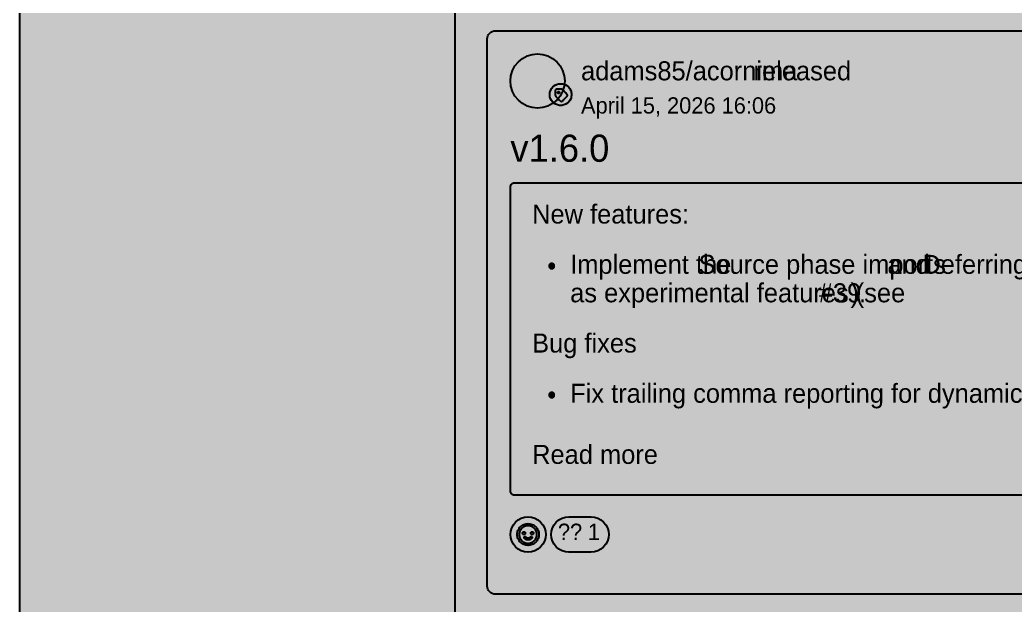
# Model space of a CAD drawing. Extents: x 0 to 2255, y 0 to 8703.
# Drawn here: x 0 to 732, y 1029 to 1460 of the extents above; entities that cross this region are included whole.
import ezdxf

# ---------------------------------------------------------------- set-up
doc = ezdxf.new("R2010")
doc.units = 0

msp = doc.modelspace()

# ---------------------------------------------------------------- hatches: boundary and pattern name
at = {"true_color": 0x0d1117}
for points in [[(0, 8703), (1280, 8703), (1280, 0.44), (0, 0.44)], [(0, 8639), (1280, 8639), (1280, 0.44), (0, 0.44)], [(0, 8639), (320, 8639), (320, 0.44), (0, 0.44)], [(350, 1451.98), (998.03, 1451.98), (998.03, 1451.98), (999.2, 1451.87), (1000.33, 1451.53), (1001.36, 1450.97), (1002.27, 1450.23), (1003.02, 1449.32), (1003.57, 1448.28), (1003.92, 1447.15), (1004.03, 1445.98), (1004.03, 1042.98), (1004.03, 1042.98), (1003.92, 1041.81), (1003.57, 1040.69), (1003.02, 1039.65), (1002.27, 1038.74), (1001.36, 1038), (1000.33, 1037.44), (999.2, 1037.1), (998.03, 1036.98), (350, 1036.98), (350, 1036.98), (348.83, 1037.1), (347.7, 1037.44), (346.67, 1038), (345.76, 1038.74), (345.01, 1039.65), (344.46, 1040.69), (344.12, 1041.81), (344, 1042.98), (344, 1445.98), (344, 1445.98), (344.12, 1447.15), (344.46, 1448.28), (345.01, 1449.32), (345.76, 1450.23), (346.67, 1450.97), (347.7, 1451.53), (348.83, 1451.87), (350, 1451.98)], [(398, 1412.98), (398, 1412.98), (398, 1412.98), (399.56, 1412.83), (401.06, 1412.38), (402.44, 1411.64), (403.66, 1410.64), (404.65, 1409.43), (405.39, 1408.05), (405.85, 1406.55), (406, 1404.98), (406, 1404.98), (406, 1404.98), (405.85, 1403.42), (405.39, 1401.92), (404.65, 1400.54), (403.66, 1399.33), (402.44, 1398.33), (401.06, 1397.59), (399.56, 1397.14), (398, 1396.98), (398, 1396.98), (398, 1396.98), (396.44, 1397.14), (394.94, 1397.59), (393.56, 1398.33), (392.34, 1399.33), (391.35, 1400.54), (390.61, 1401.92), (390.15, 1403.42), (390, 1404.98), (390, 1404.98), (390, 1404.98), (390.15, 1406.55), (390.61, 1408.05), (391.35, 1409.43), (392.34, 1410.64), (393.56, 1411.64), (394.94, 1412.38), (396.44, 1412.83), (398, 1412.98)]]:
    msp.add_hatch(color=256, dxfattribs=at).paths.add_polyline_path(points, flags=0)
at = {"true_color": 0x010409}
msp.add_hatch(color=256, dxfattribs=at).paths.add_polyline_path([(0, 8639), (1280, 8639), (1280, 0.44), (0, 0.44)], flags=0)
at = {"true_color": 0xffffff}
msp.add_hatch(color=256, dxfattribs=at).paths.add_polyline_path([(381, 1434.98), (381, 1434.98), (381, 1434.98), (384.9, 1434.6), (388.65, 1433.46), (392.11, 1431.61), (395.14, 1429.13), (397.63, 1426.1), (399.48, 1422.64), (400.62, 1418.89), (401, 1414.98), (401, 1414.98), (401, 1414.98), (400.62, 1411.08), (399.48, 1407.33), (397.63, 1403.87), (395.14, 1400.84), (392.11, 1398.35), (388.65, 1396.51), (384.9, 1395.37), (381, 1394.98), (381, 1394.98), (381, 1394.98), (377.1, 1395.37), (373.35, 1396.51), (369.89, 1398.35), (366.86, 1400.84), (364.37, 1403.87), (362.52, 1407.33), (361.38, 1411.08), (361, 1414.98), (361, 1414.98), (361, 1414.98), (361.38, 1418.89), (362.52, 1422.64), (364.37, 1426.1), (366.86, 1429.13), (369.89, 1431.61), (373.35, 1433.46), (377.1, 1434.6), (381, 1434.98)], flags=0)
at = {"true_color": 0x3fb950}
h = msp.add_hatch(color=256, dxfattribs=at)
h.paths.add_polyline_path([(398, 1396.98), (397.22, 1397.02), (396.44, 1397.14), (395.68, 1397.33), (394.94, 1397.59), (394.23, 1397.93), (393.56, 1398.33), (392.92, 1398.8), (392.34, 1399.33), (391.82, 1399.91), (391.35, 1400.54), (390.94, 1401.21), (390.61, 1401.92), (390.34, 1402.66), (390.15, 1403.42), (390.04, 1404.2), (390, 1404.98), (390.04, 1405.77), (390.15, 1406.55), (390.34, 1407.31), (390.61, 1408.05), (390.94, 1408.76), (391.35, 1409.43), (391.82, 1410.06), (392.34, 1410.64), (392.92, 1411.17), (393.56, 1411.64), (394.23, 1412.04), (394.94, 1412.38), (395.68, 1412.64), (396.44, 1412.83), (397.22, 1412.95), (398, 1412.98), (398.78, 1412.95), (399.56, 1412.83), (400.32, 1412.64), (401.06, 1412.38), (401.77, 1412.04), (402.44, 1411.64), (403.08, 1411.17), (403.66, 1410.64), (404.18, 1410.06), (404.65, 1409.43), (405.06, 1408.76), (405.39, 1408.05), (405.66, 1407.31), (405.85, 1406.55), (405.96, 1405.77), (406, 1404.98), (405.96, 1404.2), (405.85, 1403.42), (405.66, 1402.66), (405.39, 1401.92), (405.06, 1401.21), (404.65, 1400.54), (404.18, 1399.91), (403.66, 1399.33), (403.08, 1398.8), (402.44, 1398.33), (401.77, 1397.93), (401.06, 1397.59), (400.32, 1397.33), (399.56, 1397.14), (398.78, 1397.02), (398, 1396.98)], flags=0)
h.paths.add_polyline_path([(394, 1407.98), (394, 1407.54), (394, 1407.1), (394, 1406.66), (394, 1406.22), (394, 1405.78), (394, 1405.34), (394, 1404.9), (394.01, 1404.46), (394.11, 1404.03), (394.34, 1403.66), (394.65, 1403.34), (394.96, 1403.03), (395.27, 1402.72), (395.58, 1402.4), (395.89, 1402.09), (396.2, 1401.78), (396.52, 1401.47), (396.83, 1401.16), (397.14, 1400.84), (397.45, 1400.53), (397.77, 1400.23), (398.16, 1400.03), (398.6, 1399.99), (399.02, 1400.1), (399.37, 1400.36), (399.69, 1400.67), (400, 1400.98), (400.31, 1401.29), (400.62, 1401.6), (400.93, 1401.92), (401.24, 1402.23), (401.56, 1402.54), (401.87, 1402.85), (402.18, 1403.16), (402.49, 1403.47), (402.79, 1403.8), (402.97, 1404.2), (402.99, 1404.64), (402.86, 1405.05), (402.59, 1405.4), (402.28, 1405.71), (401.96, 1406.02), (401.65, 1406.33), (401.34, 1406.64), (401.03, 1406.96), (400.72, 1407.27), (400.41, 1407.58), (400.09, 1407.89), (399.78, 1408.2), (399.47, 1408.51), (399.12, 1408.79), (398.72, 1408.95), (398.28, 1408.98), (397.84, 1408.98), (397.4, 1408.98), (396.96, 1408.98), (396.51, 1408.98), (396.07, 1408.98), (395.63, 1408.98), (395.19, 1408.98), (394.75, 1408.95), (394.36, 1408.76), (394.1, 1408.41), (394, 1407.98)], flags=0)
msp.add_hatch(color=256, dxfattribs=at).paths.add_polyline_path([(397.22, 1406.48), (397.22, 1406.41), (397.21, 1406.34), (397.19, 1406.28), (397.17, 1406.21), (397.14, 1406.14), (397.1, 1406.08), (397.06, 1406.03), (397.01, 1405.98), (396.96, 1405.93), (396.9, 1405.89), (396.84, 1405.85), (396.78, 1405.82), (396.71, 1405.8), (396.64, 1405.78), (396.57, 1405.77), (396.5, 1405.76), (396.43, 1405.77), (396.36, 1405.78), (396.29, 1405.8), (396.22, 1405.82), (396.16, 1405.85), (396.1, 1405.89), (396.04, 1405.93), (395.99, 1405.98), (395.94, 1406.03), (395.9, 1406.08), (395.86, 1406.14), (395.83, 1406.21), (395.81, 1406.28), (395.79, 1406.34), (395.78, 1406.41), (395.78, 1406.48), (395.78, 1406.55), (395.79, 1406.62), (395.81, 1406.69), (395.83, 1406.76), (395.86, 1406.82), (395.9, 1406.88), (395.94, 1406.94), (395.99, 1406.99), (396.04, 1407.04), (396.1, 1407.08), (396.16, 1407.12), (396.22, 1407.15), (396.29, 1407.17), (396.36, 1407.19), (396.43, 1407.2), (396.5, 1407.2), (396.57, 1407.2), (396.64, 1407.19), (396.71, 1407.17), (396.78, 1407.15), (396.84, 1407.12), (396.9, 1407.08), (396.96, 1407.04), (397.01, 1406.99), (397.06, 1406.94), (397.1, 1406.88), (397.14, 1406.82), (397.17, 1406.76), (397.19, 1406.69), (397.21, 1406.62), (397.22, 1406.55), (397.22, 1406.48)], flags=0)
at = {"true_color": 0x151b23}
for points in [[(364, 1339.98), (984.03, 1339.98), (984.03, 1339.98), (984.62, 1339.93), (985.18, 1339.76), (985.7, 1339.48), (986.15, 1339.11), (986.53, 1338.65), (986.8, 1338.13), (986.97, 1337.57), (987.03, 1336.98), (987.03, 1112.98), (987.03, 1112.98), (986.97, 1112.4), (986.8, 1111.84), (986.53, 1111.32), (986.15, 1110.86), (985.7, 1110.49), (985.18, 1110.21), (984.62, 1110.04), (984.03, 1109.98), (364, 1109.98), (364, 1109.98), (363.41, 1110.04), (362.85, 1110.21), (362.33, 1110.49), (361.88, 1110.86), (361.51, 1111.32), (361.23, 1111.84), (361.06, 1112.4), (361, 1112.98), (361, 1336.98), (361, 1336.98), (361.06, 1337.57), (361.23, 1338.13), (361.51, 1338.65), (361.88, 1339.11), (362.33, 1339.48), (362.85, 1339.76), (363.41, 1339.93), (364, 1339.98)], [(374, 1093.98), (374, 1093.98), (374, 1093.98), (376.54, 1093.73), (378.97, 1092.99), (381.22, 1091.79), (383.19, 1090.18), (384.81, 1088.21), (386.01, 1085.96), (386.75, 1083.52), (387, 1080.98), (387, 1080.98), (387, 1080.98), (386.75, 1078.45), (386.01, 1076.01), (384.81, 1073.76), (383.19, 1071.79), (381.22, 1070.18), (378.97, 1068.97), (376.54, 1068.23), (374, 1067.98), (374, 1067.98), (374, 1067.98), (371.46, 1068.23), (369.03, 1068.97), (366.78, 1070.18), (364.81, 1071.79), (363.19, 1073.76), (361.99, 1076.01), (361.25, 1078.45), (361, 1080.98), (361, 1080.98), (361, 1080.98), (361.25, 1083.52), (361.99, 1085.96), (363.19, 1088.21), (364.81, 1090.18), (366.78, 1091.79), (369.03, 1092.99), (371.46, 1093.73), (374, 1093.98)]]:
    msp.add_hatch(color=256, dxfattribs=at).paths.add_polyline_path(points, flags=0)
at = {"true_color": 0x9198a1}
h = msp.add_hatch(color=256, dxfattribs=at)
h.paths.add_polyline_path([(374, 1088.98), (374.78, 1088.95), (375.56, 1088.83), (376.32, 1088.64), (377.06, 1088.38), (377.77, 1088.04), (378.44, 1087.64), (379.08, 1087.17), (379.66, 1086.64), (380.18, 1086.06), (380.65, 1085.43), (381.06, 1084.76), (381.39, 1084.05), (381.66, 1083.31), (381.85, 1082.55), (381.96, 1081.77), (382, 1080.98), (381.96, 1080.2), (381.85, 1079.42), (381.66, 1078.66), (381.39, 1077.92), (381.06, 1077.21), (380.65, 1076.54), (380.18, 1075.91), (379.66, 1075.33), (379.08, 1074.8), (378.44, 1074.33), (377.77, 1073.93), (377.06, 1073.59), (376.32, 1073.33), (375.56, 1073.14), (374.78, 1073.02), (374, 1072.98), (373.22, 1073.02), (372.44, 1073.14), (371.68, 1073.33), (370.94, 1073.59), (370.23, 1073.93), (369.56, 1074.33), (368.92, 1074.8), (368.34, 1075.33), (367.82, 1075.91), (367.35, 1076.54), (366.94, 1077.21), (366.61, 1077.92), (366.34, 1078.66), (366.15, 1079.42), (366.04, 1080.2), (366, 1080.98), (366.04, 1081.77), (366.15, 1082.55), (366.34, 1083.31), (366.61, 1084.05), (366.94, 1084.76), (367.35, 1085.43), (367.82, 1086.06), (368.34, 1086.64), (368.92, 1087.17), (369.56, 1087.64), (370.23, 1088.04), (370.94, 1088.38), (371.68, 1088.64), (372.44, 1088.83), (373.22, 1088.95), (374, 1088.98)], flags=0)
h.paths.add_polyline_path([(367.5, 1080.98), (367.53, 1080.35), (367.62, 1079.72), (367.78, 1079.1), (367.99, 1078.5), (368.27, 1077.92), (368.59, 1077.37), (368.98, 1076.86), (369.4, 1076.39), (369.88, 1075.96), (370.39, 1075.58), (370.94, 1075.25), (371.51, 1074.98), (372.11, 1074.76), (372.73, 1074.61), (373.36, 1074.52), (374, 1074.48), (374.64, 1074.52), (375.27, 1074.61), (375.89, 1074.76), (376.49, 1074.98), (377.06, 1075.25), (377.61, 1075.58), (378.12, 1075.96), (378.6, 1076.39), (379.02, 1076.86), (379.41, 1077.37), (379.73, 1077.92), (380.01, 1078.5), (380.22, 1079.1), (380.38, 1079.72), (380.47, 1080.35), (380.5, 1080.98), (380.47, 1081.62), (380.38, 1082.25), (380.22, 1082.87), (380.01, 1083.47), (379.73, 1084.05), (379.41, 1084.6), (379.02, 1085.11), (378.6, 1085.58), (378.12, 1086.01), (377.61, 1086.39), (377.06, 1086.72), (376.49, 1086.99), (375.89, 1087.21), (375.27, 1087.36), (374.64, 1087.45), (374, 1087.48), (373.36, 1087.45), (372.73, 1087.36), (372.11, 1087.21), (371.51, 1086.99), (370.94, 1086.72), (370.39, 1086.39), (369.88, 1086.01), (369.4, 1085.58), (368.98, 1085.11), (368.59, 1084.6), (368.27, 1084.05), (367.99, 1083.47), (367.78, 1082.87), (367.62, 1082.25), (367.53, 1081.62), (367.5, 1080.98)], flags=0)
h.paths.add_polyline_path([(371.32, 1079.35), (371.55, 1079.46), (371.81, 1079.48), (372.05, 1079.42), (372.27, 1079.28), (372.44, 1079.09), (372.63, 1078.92), (372.84, 1078.77), (373.08, 1078.66), (373.32, 1078.58), (373.57, 1078.52), (373.82, 1078.49), (374.08, 1078.49), (374.34, 1078.51), (374.59, 1078.55), (374.84, 1078.63), (375.07, 1078.73), (375.29, 1078.86), (375.49, 1079.02), (375.67, 1079.21), (375.86, 1079.38), (376.1, 1079.47), (376.35, 1079.48), (376.6, 1079.4), (376.8, 1079.25), (376.94, 1079.04), (377, 1078.79), (376.97, 1078.53), (376.86, 1078.3), (376.73, 1078.14), (376.56, 1077.96), (376.36, 1077.79), (376.16, 1077.63), (375.94, 1077.5), (375.71, 1077.37), (375.48, 1077.27), (375.24, 1077.18), (374.99, 1077.11), (374.74, 1077.05), (374.49, 1077.01), (374.23, 1076.99), (373.97, 1076.98), (373.72, 1076.99), (373.46, 1077.02), (373.21, 1077.06), (372.96, 1077.12), (372.71, 1077.2), (372.47, 1077.29), (372.24, 1077.4), (372.01, 1077.52), (371.8, 1077.67), (371.6, 1077.82), (371.41, 1078), (371.23, 1078.19), (371.22, 1078.36), (371.43, 1078.51), (371.64, 1078.66), (371.65, 1078.66), (371.43, 1078.51), (371.22, 1078.37), (371.06, 1078.43), (371, 1078.68), (371.03, 1078.94), (371.14, 1079.17), (371.32, 1079.35)], flags=0)
h.paths.add_polyline_path([(378, 1081.98), (378, 1081.89), (377.98, 1081.79), (377.96, 1081.69), (377.92, 1081.6), (377.88, 1081.51), (377.83, 1081.43), (377.77, 1081.35), (377.71, 1081.28), (377.63, 1081.21), (377.56, 1081.15), (377.47, 1081.1), (377.38, 1081.06), (377.29, 1081.03), (377.2, 1081), (377.1, 1080.99), (377, 1080.98), (376.9, 1080.99), (376.8, 1081), (376.71, 1081.03), (376.62, 1081.06), (376.53, 1081.1), (376.44, 1081.15), (376.37, 1081.21), (376.29, 1081.28), (376.23, 1081.35), (376.17, 1081.43), (376.12, 1081.51), (376.08, 1081.6), (376.04, 1081.69), (376.02, 1081.79), (376, 1081.89), (376, 1081.98), (376, 1082.08), (376.02, 1082.18), (376.04, 1082.27), (376.08, 1082.37), (376.12, 1082.46), (376.17, 1082.54), (376.23, 1082.62), (376.29, 1082.69), (376.37, 1082.76), (376.44, 1082.82), (376.53, 1082.87), (376.62, 1082.91), (376.71, 1082.94), (376.8, 1082.97), (376.9, 1082.98), (377, 1082.98), (377.1, 1082.98), (377.2, 1082.97), (377.29, 1082.94), (377.38, 1082.91), (377.47, 1082.87), (377.56, 1082.82), (377.63, 1082.76), (377.71, 1082.69), (377.77, 1082.62), (377.83, 1082.54), (377.88, 1082.46), (377.92, 1082.37), (377.96, 1082.27), (377.98, 1082.18), (378, 1082.08), (378, 1081.98)], flags=0)
h.paths.add_polyline_path([(371, 1080.98), (370.9, 1080.99), (370.8, 1081), (370.71, 1081.03), (370.62, 1081.06), (370.53, 1081.1), (370.44, 1081.15), (370.37, 1081.21), (370.29, 1081.28), (370.23, 1081.35), (370.17, 1081.43), (370.12, 1081.51), (370.08, 1081.6), (370.04, 1081.69), (370.02, 1081.79), (370, 1081.89), (370, 1081.98), (370, 1082.08), (370.02, 1082.18), (370.04, 1082.27), (370.08, 1082.37), (370.12, 1082.46), (370.17, 1082.54), (370.23, 1082.62), (370.29, 1082.69), (370.37, 1082.76), (370.44, 1082.82), (370.53, 1082.87), (370.62, 1082.91), (370.71, 1082.94), (370.8, 1082.97), (370.9, 1082.98), (371, 1082.98), (371.1, 1082.98), (371.2, 1082.97), (371.29, 1082.94), (371.38, 1082.91), (371.47, 1082.87), (371.56, 1082.82), (371.63, 1082.76), (371.71, 1082.69), (371.77, 1082.62), (371.83, 1082.54), (371.88, 1082.46), (371.92, 1082.37), (371.96, 1082.27), (371.98, 1082.18), (372, 1082.08), (372, 1081.98), (372, 1081.89), (371.98, 1081.79), (371.96, 1081.69), (371.92, 1081.6), (371.88, 1081.51), (371.83, 1081.43), (371.77, 1081.35), (371.71, 1081.28), (371.63, 1081.21), (371.56, 1081.15), (371.47, 1081.1), (371.38, 1081.06), (371.29, 1081.03), (371.2, 1081), (371.1, 1080.99), (371, 1080.98)], flags=0)
h.paths.add_polyline_path([(376.25, 1078.73), (376.27, 1078.72), (376.29, 1078.71), (376.31, 1078.7), (376.32, 1078.68), (376.34, 1078.67), (376.36, 1078.66), (376.38, 1078.64), (376.4, 1078.63), (376.42, 1078.62), (376.44, 1078.6), (376.45, 1078.59), (376.47, 1078.58), (376.49, 1078.57), (376.51, 1078.55), (376.53, 1078.54), (376.55, 1078.53), (376.56, 1078.51), (376.58, 1078.5), (376.6, 1078.49), (376.62, 1078.47), (376.64, 1078.46), (376.66, 1078.45), (376.68, 1078.44), (376.69, 1078.42), (376.71, 1078.41), (376.73, 1078.4), (376.75, 1078.38), (376.77, 1078.37), (376.79, 1078.36), (376.81, 1078.34), (376.82, 1078.33), (376.84, 1078.32), (376.82, 1078.33), (376.81, 1078.34), (376.79, 1078.36), (376.77, 1078.37), (376.75, 1078.38), (376.73, 1078.4), (376.71, 1078.41), (376.69, 1078.42), (376.68, 1078.44), (376.66, 1078.45), (376.64, 1078.46), (376.62, 1078.47), (376.6, 1078.49), (376.58, 1078.5), (376.56, 1078.51), (376.55, 1078.53), (376.53, 1078.54), (376.51, 1078.55), (376.49, 1078.57), (376.47, 1078.58), (376.45, 1078.59), (376.44, 1078.6), (376.42, 1078.62), (376.4, 1078.63), (376.38, 1078.64), (376.36, 1078.66), (376.34, 1078.67), (376.32, 1078.68), (376.31, 1078.7), (376.29, 1078.71), (376.27, 1078.72), (376.25, 1078.73)], flags=0)

# ---------------------------------------------------------------- linework, layer by layer
at = {"true_color": 0x0d1117}
for points in [[(0, 8703), (1280, 8703), (1280, 0.44), (0, 0.44)], [(0, 8639), (1280, 8639), (1280, 0.44), (0, 0.44)], [(0, 8639), (320, 8639), (320, 0.44), (0, 0.44)], [(398, 1412.98), (398, 1412.98), (398, 1412.98), (399.56, 1412.83), (401.06, 1412.38), (402.44, 1411.64), (403.66, 1410.64), (404.65, 1409.43), (405.39, 1408.05), (405.85, 1406.55), (406, 1404.98), (406, 1404.98), (406, 1404.98), (405.85, 1403.42), (405.39, 1401.92), (404.65, 1400.54), (403.66, 1399.33), (402.44, 1398.33), (401.06, 1397.59), (399.56, 1397.14), (398, 1396.98), (398, 1396.98), (398, 1396.98), (396.44, 1397.14), (394.94, 1397.59), (393.56, 1398.33), (392.34, 1399.33), (391.35, 1400.54), (390.61, 1401.92), (390.15, 1403.42), (390, 1404.98), (390, 1404.98), (390, 1404.98), (390.15, 1406.55), (390.61, 1408.05), (391.35, 1409.43), (392.34, 1410.64), (393.56, 1411.64), (394.94, 1412.38), (396.44, 1412.83), (398, 1412.98)]]:
    msp.add_lwpolyline(points, close=True, dxfattribs=at)
at = {"true_color": 0x010409}
for points in [[(0, 8639), (1280, 8639), (1280, 0.44), (0, 0.44)], [(381, 1434.98), (381, 1434.98), (381, 1434.98), (384.9, 1434.6), (388.65, 1433.46), (392.11, 1431.61), (395.14, 1429.13), (397.63, 1426.1), (399.48, 1422.64), (400.62, 1418.89), (401, 1414.98), (401, 1414.98), (401, 1414.98), (400.62, 1411.08), (399.48, 1407.33), (397.63, 1403.87), (395.14, 1400.84), (392.11, 1398.35), (388.65, 1396.51), (384.9, 1395.37), (381, 1394.98), (381, 1394.98), (381, 1394.98), (377.1, 1395.37), (373.35, 1396.51), (369.89, 1398.35), (366.86, 1400.84), (364.37, 1403.87), (362.52, 1407.33), (361.38, 1411.08), (361, 1414.98), (361, 1414.98), (361, 1414.98), (361.38, 1418.89), (362.52, 1422.64), (364.37, 1426.1), (366.86, 1429.13), (369.89, 1431.61), (373.35, 1433.46), (377.1, 1434.6), (381, 1434.98)]]:
    msp.add_lwpolyline(points, close=True, dxfattribs=at)
at = {"true_color": 0x3d444d}
msp.add_lwpolyline([(998.03, 1036.98), (350, 1036.98), (350, 1036.98), (348.83, 1037.1), (347.7, 1037.44), (346.67, 1038), (345.76, 1038.74), (345.01, 1039.65), (344.46, 1040.69), (344.12, 1041.81), (344, 1042.98), (344, 1445.98), (344, 1445.98), (344.12, 1447.15), (344.46, 1448.28), (345.01, 1449.32), (345.76, 1450.23), (346.67, 1450.97), (347.7, 1451.53), (348.83, 1451.87), (350, 1451.98), (350, 1451.98), (998.03, 1451.98)], dxfattribs=at)
at = {"true_color": 0x3fb950}
for points in [[(398, 1396.98), (397.22, 1397.02), (396.44, 1397.14), (395.68, 1397.33), (394.94, 1397.59), (394.23, 1397.93), (393.56, 1398.33), (392.92, 1398.8), (392.34, 1399.33), (391.82, 1399.91), (391.35, 1400.54), (390.94, 1401.21), (390.61, 1401.92), (390.34, 1402.66), (390.15, 1403.42), (390.04, 1404.2), (390, 1404.98), (390.04, 1405.77), (390.15, 1406.55), (390.34, 1407.31), (390.61, 1408.05), (390.94, 1408.76), (391.35, 1409.43), (391.82, 1410.06), (392.34, 1410.64), (392.92, 1411.17), (393.56, 1411.64), (394.23, 1412.04), (394.94, 1412.38), (395.68, 1412.64), (396.44, 1412.83), (397.22, 1412.95), (398, 1412.98), (398.78, 1412.95), (399.56, 1412.83), (400.32, 1412.64), (401.06, 1412.38), (401.77, 1412.04), (402.44, 1411.64), (403.08, 1411.17), (403.66, 1410.64), (404.18, 1410.06), (404.65, 1409.43), (405.06, 1408.76), (405.39, 1408.05), (405.66, 1407.31), (405.85, 1406.55), (405.96, 1405.77), (406, 1404.98), (405.96, 1404.2), (405.85, 1403.42), (405.66, 1402.66), (405.39, 1401.92), (405.06, 1401.21), (404.65, 1400.54), (404.18, 1399.91), (403.66, 1399.33), (403.08, 1398.8), (402.44, 1398.33), (401.77, 1397.93), (401.06, 1397.59), (400.32, 1397.33), (399.56, 1397.14), (398.78, 1397.02), (398, 1396.98)], [(394, 1407.98), (394, 1407.54), (394, 1407.1), (394, 1406.66), (394, 1406.22), (394, 1405.78), (394, 1405.34), (394, 1404.9), (394.01, 1404.46), (394.11, 1404.03), (394.34, 1403.66), (394.65, 1403.34), (394.96, 1403.03), (395.27, 1402.72), (395.58, 1402.4), (395.89, 1402.09), (396.2, 1401.78), (396.52, 1401.47), (396.83, 1401.16), (397.14, 1400.84), (397.45, 1400.53), (397.77, 1400.23), (398.16, 1400.03), (398.6, 1399.99), (399.02, 1400.1), (399.37, 1400.36), (399.69, 1400.67), (400, 1400.98), (400.31, 1401.29), (400.62, 1401.6), (400.93, 1401.92), (401.24, 1402.23), (401.56, 1402.54), (401.87, 1402.85), (402.18, 1403.16), (402.49, 1403.47), (402.79, 1403.8), (402.97, 1404.2), (402.99, 1404.64), (402.86, 1405.05), (402.59, 1405.4), (402.28, 1405.71), (401.96, 1406.02), (401.65, 1406.33), (401.34, 1406.64), (401.03, 1406.96), (400.72, 1407.27), (400.41, 1407.58), (400.09, 1407.89), (399.78, 1408.2), (399.47, 1408.51), (399.12, 1408.79), (398.72, 1408.95), (398.28, 1408.98), (397.84, 1408.98), (397.4, 1408.98), (396.96, 1408.98), (396.51, 1408.98), (396.07, 1408.98), (395.63, 1408.98), (395.19, 1408.98), (394.75, 1408.95), (394.36, 1408.76), (394.1, 1408.41), (394, 1407.98)], [(397.22, 1406.48), (397.22, 1406.41), (397.21, 1406.34), (397.19, 1406.28), (397.17, 1406.21), (397.14, 1406.14), (397.1, 1406.08), (397.06, 1406.03), (397.01, 1405.98), (396.96, 1405.93), (396.9, 1405.89), (396.84, 1405.85), (396.78, 1405.82), (396.71, 1405.8), (396.64, 1405.78), (396.57, 1405.77), (396.5, 1405.76), (396.43, 1405.77), (396.36, 1405.78), (396.29, 1405.8), (396.22, 1405.82), (396.16, 1405.85), (396.1, 1405.89), (396.04, 1405.93), (395.99, 1405.98), (395.94, 1406.03), (395.9, 1406.08), (395.86, 1406.14), (395.83, 1406.21), (395.81, 1406.28), (395.79, 1406.34), (395.78, 1406.41), (395.78, 1406.48), (395.78, 1406.55), (395.79, 1406.62), (395.81, 1406.69), (395.83, 1406.76), (395.86, 1406.82), (395.9, 1406.88), (395.94, 1406.94), (395.99, 1406.99), (396.04, 1407.04), (396.1, 1407.08), (396.16, 1407.12), (396.22, 1407.15), (396.29, 1407.17), (396.36, 1407.19), (396.43, 1407.2), (396.5, 1407.2), (396.57, 1407.2), (396.64, 1407.19), (396.71, 1407.17), (396.78, 1407.15), (396.84, 1407.12), (396.9, 1407.08), (396.96, 1407.04), (397.01, 1406.99), (397.06, 1406.94), (397.1, 1406.88), (397.14, 1406.82), (397.17, 1406.76), (397.19, 1406.69), (397.21, 1406.62), (397.22, 1406.55), (397.22, 1406.48)]]:
    msp.add_lwpolyline(points, close=True, dxfattribs=at)
at = {"true_color": 0x151b23}
msp.add_lwpolyline([(984.03, 1109.98), (364, 1109.98), (364, 1109.98), (363.41, 1110.04), (362.85, 1110.21), (362.33, 1110.49), (361.88, 1110.86), (361.51, 1111.32), (361.23, 1111.84), (361.06, 1112.4), (361, 1112.98), (361, 1336.98), (361, 1336.98), (361.06, 1337.57), (361.23, 1338.13), (361.51, 1338.65), (361.88, 1339.11), (362.33, 1339.48), (362.85, 1339.76), (363.41, 1339.93), (364, 1339.98), (364, 1339.98), (984.03, 1339.98)], dxfattribs=at)
at = {"true_color": 0x3d444d}
for points in [[(374, 1093.98), (374, 1093.98), (374, 1093.98), (376.54, 1093.73), (378.97, 1092.99), (381.22, 1091.79), (383.19, 1090.18), (384.81, 1088.21), (386.01, 1085.96), (386.75, 1083.52), (387, 1080.98), (387, 1080.98), (387, 1080.98), (386.75, 1078.45), (386.01, 1076.01), (384.81, 1073.76), (383.19, 1071.79), (381.22, 1070.18), (378.97, 1068.97), (376.54, 1068.23), (374, 1067.98), (374, 1067.98), (374, 1067.98), (371.46, 1068.23), (369.03, 1068.97), (366.78, 1070.18), (364.81, 1071.79), (363.19, 1073.76), (361.99, 1076.01), (361.25, 1078.45), (361, 1080.98), (361, 1080.98), (361, 1080.98), (361.25, 1083.52), (361.99, 1085.96), (363.19, 1088.21), (364.81, 1090.18), (366.78, 1091.79), (369.03, 1092.99), (371.46, 1093.73), (374, 1093.98)], [(404, 1093.98), (420.47, 1093.98), (420.47, 1093.98), (423, 1093.73), (425.44, 1092.99), (427.69, 1091.79), (429.66, 1090.18), (431.28, 1088.21), (432.48, 1085.96), (433.22, 1083.52), (433.47, 1080.98), (433.47, 1080.98), (433.47, 1080.98), (433.22, 1078.45), (432.48, 1076.01), (431.28, 1073.76), (429.66, 1071.79), (427.69, 1070.18), (425.44, 1068.97), (423, 1068.23), (420.47, 1067.98), (404, 1067.98), (404, 1067.98), (401.46, 1068.23), (399.03, 1068.97), (396.78, 1070.18), (394.81, 1071.79), (393.19, 1073.76), (391.99, 1076.01), (391.25, 1078.45), (391, 1080.98), (391, 1080.98), (391, 1080.98), (391.25, 1083.52), (391.99, 1085.96), (393.19, 1088.21), (394.81, 1090.18), (396.78, 1091.79), (399.03, 1092.99), (401.46, 1093.73), (404, 1093.98)]]:
    msp.add_lwpolyline(points, close=True, dxfattribs=at)
at = {"true_color": 0x9198a1}
for points in [[(374, 1088.98), (374.78, 1088.95), (375.56, 1088.83), (376.32, 1088.64), (377.06, 1088.38), (377.77, 1088.04), (378.44, 1087.64), (379.08, 1087.17), (379.66, 1086.64), (380.18, 1086.06), (380.65, 1085.43), (381.06, 1084.76), (381.39, 1084.05), (381.66, 1083.31), (381.85, 1082.55), (381.96, 1081.77), (382, 1080.98), (381.96, 1080.2), (381.85, 1079.42), (381.66, 1078.66), (381.39, 1077.92), (381.06, 1077.21), (380.65, 1076.54), (380.18, 1075.91), (379.66, 1075.33), (379.08, 1074.8), (378.44, 1074.33), (377.77, 1073.93), (377.06, 1073.59), (376.32, 1073.33), (375.56, 1073.14), (374.78, 1073.02), (374, 1072.98), (373.22, 1073.02), (372.44, 1073.14), (371.68, 1073.33), (370.94, 1073.59), (370.23, 1073.93), (369.56, 1074.33), (368.92, 1074.8), (368.34, 1075.33), (367.82, 1075.91), (367.35, 1076.54), (366.94, 1077.21), (366.61, 1077.92), (366.34, 1078.66), (366.15, 1079.42), (366.04, 1080.2), (366, 1080.98), (366.04, 1081.77), (366.15, 1082.55), (366.34, 1083.31), (366.61, 1084.05), (366.94, 1084.76), (367.35, 1085.43), (367.82, 1086.06), (368.34, 1086.64), (368.92, 1087.17), (369.56, 1087.64), (370.23, 1088.04), (370.94, 1088.38), (371.68, 1088.64), (372.44, 1088.83), (373.22, 1088.95), (374, 1088.98)], [(367.5, 1080.98), (367.53, 1080.35), (367.62, 1079.72), (367.78, 1079.1), (367.99, 1078.5), (368.27, 1077.92), (368.59, 1077.37), (368.98, 1076.86), (369.4, 1076.39), (369.88, 1075.96), (370.39, 1075.58), (370.94, 1075.25), (371.51, 1074.98), (372.11, 1074.76), (372.73, 1074.61), (373.36, 1074.52), (374, 1074.48), (374.64, 1074.52), (375.27, 1074.61), (375.89, 1074.76), (376.49, 1074.98), (377.06, 1075.25), (377.61, 1075.58), (378.12, 1075.96), (378.6, 1076.39), (379.02, 1076.86), (379.41, 1077.37), (379.73, 1077.92), (380.01, 1078.5), (380.22, 1079.1), (380.38, 1079.72), (380.47, 1080.35), (380.5, 1080.98), (380.47, 1081.62), (380.38, 1082.25), (380.22, 1082.87), (380.01, 1083.47), (379.73, 1084.05), (379.41, 1084.6), (379.02, 1085.11), (378.6, 1085.58), (378.12, 1086.01), (377.61, 1086.39), (377.06, 1086.72), (376.49, 1086.99), (375.89, 1087.21), (375.27, 1087.36), (374.64, 1087.45), (374, 1087.48), (373.36, 1087.45), (372.73, 1087.36), (372.11, 1087.21), (371.51, 1086.99), (370.94, 1086.72), (370.39, 1086.39), (369.88, 1086.01), (369.4, 1085.58), (368.98, 1085.11), (368.59, 1084.6), (368.27, 1084.05), (367.99, 1083.47), (367.78, 1082.87), (367.62, 1082.25), (367.53, 1081.62), (367.5, 1080.98)], [(371, 1080.98), (370.9, 1080.99), (370.8, 1081), (370.71, 1081.03), (370.62, 1081.06), (370.53, 1081.1), (370.44, 1081.15), (370.37, 1081.21), (370.29, 1081.28), (370.23, 1081.35), (370.17, 1081.43), (370.12, 1081.51), (370.08, 1081.6), (370.04, 1081.69), (370.02, 1081.79), (370, 1081.89), (370, 1081.98), (370, 1082.08), (370.02, 1082.18), (370.04, 1082.27), (370.08, 1082.37), (370.12, 1082.46), (370.17, 1082.54), (370.23, 1082.62), (370.29, 1082.69), (370.37, 1082.76), (370.44, 1082.82), (370.53, 1082.87), (370.62, 1082.91), (370.71, 1082.94), (370.8, 1082.97), (370.9, 1082.98), (371, 1082.98), (371.1, 1082.98), (371.2, 1082.97), (371.29, 1082.94), (371.38, 1082.91), (371.47, 1082.87), (371.56, 1082.82), (371.63, 1082.76), (371.71, 1082.69), (371.77, 1082.62), (371.83, 1082.54), (371.88, 1082.46), (371.92, 1082.37), (371.96, 1082.27), (371.98, 1082.18), (372, 1082.08), (372, 1081.98), (372, 1081.89), (371.98, 1081.79), (371.96, 1081.69), (371.92, 1081.6), (371.88, 1081.51), (371.83, 1081.43), (371.77, 1081.35), (371.71, 1081.28), (371.63, 1081.21), (371.56, 1081.15), (371.47, 1081.1), (371.38, 1081.06), (371.29, 1081.03), (371.2, 1081), (371.1, 1080.99), (371, 1080.98)], [(371.32, 1079.35), (371.55, 1079.46), (371.81, 1079.48), (372.05, 1079.42), (372.27, 1079.28), (372.44, 1079.09), (372.63, 1078.92), (372.84, 1078.77), (373.08, 1078.66), (373.32, 1078.58), (373.57, 1078.52), (373.82, 1078.49), (374.08, 1078.49), (374.34, 1078.51), (374.59, 1078.55), (374.84, 1078.63), (375.07, 1078.73), (375.29, 1078.86), (375.49, 1079.02), (375.67, 1079.21), (375.86, 1079.38), (376.1, 1079.47), (376.35, 1079.48), (376.6, 1079.4), (376.8, 1079.25), (376.94, 1079.04), (377, 1078.79), (376.97, 1078.53), (376.86, 1078.3), (376.73, 1078.14), (376.56, 1077.96), (376.36, 1077.79), (376.16, 1077.63), (375.94, 1077.5), (375.71, 1077.37), (375.48, 1077.27), (375.24, 1077.18), (374.99, 1077.11), (374.74, 1077.05), (374.49, 1077.01), (374.23, 1076.99), (373.97, 1076.98), (373.72, 1076.99), (373.46, 1077.02), (373.21, 1077.06), (372.96, 1077.12), (372.71, 1077.2), (372.47, 1077.29), (372.24, 1077.4), (372.01, 1077.52), (371.8, 1077.67), (371.6, 1077.82), (371.41, 1078), (371.23, 1078.19), (371.22, 1078.36), (371.43, 1078.51), (371.64, 1078.66), (371.65, 1078.66), (371.43, 1078.51), (371.22, 1078.37), (371.06, 1078.43), (371, 1078.68), (371.03, 1078.94), (371.14, 1079.17), (371.32, 1079.35)], [(378, 1081.98), (378, 1081.89), (377.98, 1081.79), (377.96, 1081.69), (377.92, 1081.6), (377.88, 1081.51), (377.83, 1081.43), (377.77, 1081.35), (377.71, 1081.28), (377.63, 1081.21), (377.56, 1081.15), (377.47, 1081.1), (377.38, 1081.06), (377.29, 1081.03), (377.2, 1081), (377.1, 1080.99), (377, 1080.98), (376.9, 1080.99), (376.8, 1081), (376.71, 1081.03), (376.62, 1081.06), (376.53, 1081.1), (376.44, 1081.15), (376.37, 1081.21), (376.29, 1081.28), (376.23, 1081.35), (376.17, 1081.43), (376.12, 1081.51), (376.08, 1081.6), (376.04, 1081.69), (376.02, 1081.79), (376, 1081.89), (376, 1081.98), (376, 1082.08), (376.02, 1082.18), (376.04, 1082.27), (376.08, 1082.37), (376.12, 1082.46), (376.17, 1082.54), (376.23, 1082.62), (376.29, 1082.69), (376.37, 1082.76), (376.44, 1082.82), (376.53, 1082.87), (376.62, 1082.91), (376.71, 1082.94), (376.8, 1082.97), (376.9, 1082.98), (377, 1082.98), (377.1, 1082.98), (377.2, 1082.97), (377.29, 1082.94), (377.38, 1082.91), (377.47, 1082.87), (377.56, 1082.82), (377.63, 1082.76), (377.71, 1082.69), (377.77, 1082.62), (377.83, 1082.54), (377.88, 1082.46), (377.92, 1082.37), (377.96, 1082.27), (377.98, 1082.18), (378, 1082.08), (378, 1081.98)], [(376.25, 1078.73), (376.27, 1078.72), (376.29, 1078.71), (376.31, 1078.7), (376.32, 1078.68), (376.34, 1078.67), (376.36, 1078.66), (376.38, 1078.64), (376.4, 1078.63), (376.42, 1078.62), (376.44, 1078.6), (376.45, 1078.59), (376.47, 1078.58), (376.49, 1078.57), (376.51, 1078.55), (376.53, 1078.54), (376.55, 1078.53), (376.56, 1078.51), (376.58, 1078.5), (376.6, 1078.49), (376.62, 1078.47), (376.64, 1078.46), (376.66, 1078.45), (376.68, 1078.44), (376.69, 1078.42), (376.71, 1078.41), (376.73, 1078.4), (376.75, 1078.38), (376.77, 1078.37), (376.79, 1078.36), (376.81, 1078.34), (376.82, 1078.33), (376.84, 1078.32), (376.82, 1078.33), (376.81, 1078.34), (376.79, 1078.36), (376.77, 1078.37), (376.75, 1078.38), (376.73, 1078.4), (376.71, 1078.41), (376.69, 1078.42), (376.68, 1078.44), (376.66, 1078.45), (376.64, 1078.46), (376.62, 1078.47), (376.6, 1078.49), (376.58, 1078.5), (376.56, 1078.51), (376.55, 1078.53), (376.53, 1078.54), (376.51, 1078.55), (376.49, 1078.57), (376.47, 1078.58), (376.45, 1078.59), (376.44, 1078.6), (376.42, 1078.62), (376.4, 1078.63), (376.38, 1078.64), (376.36, 1078.66), (376.34, 1078.67), (376.32, 1078.68), (376.31, 1078.7), (376.29, 1078.71), (376.27, 1078.72), (376.25, 1078.73)]]:
    msp.add_lwpolyline(points, close=True, dxfattribs=at)

# ---------------------------------------------------------------- texts
at = {"true_color": 0xf0f6fc}
for s, height, p in [('adams85/acornima', 14, (413, 1415.48)), ('v1.6.0', 20, (361, 1355.48)), ('New features:', 14, (377, 1309.98)), ('Implement the ', 14, (405, 1272.98)), (' and ', 14, (633.31, 1272.98)), ('•', 14, (388.16, 1271.98)), ('as experimental features (see ', 14, (405, 1251.98)), (').', 14, (611.33, 1251.98)), ('Bug fixes', 14, (377, 1214.98)), ('Fix trailing comma reporting for dynamic import e…', 14, (405, 1177.98)), ('•', 14, (388.16, 1176.98)), ('Read more', 14, (377, 1132.98))]:
    msp.add_text(s, height=height, dxfattribs=at).set_placement(p)
at = {"true_color": 0x9198a1}
for s, height, p in [(' released', 14, (534.8, 1415.48)), ('April 15, 2026 16:06', 12, (413, 1390.98)), ('??', 12, (396, 1076.98)), ('1', 12, (418, 1076.98))]:
    msp.add_text(s, height=height, dxfattribs=at).set_placement(p)
at = {"true_color": 0x4493f8}
for s, p in [('Source phase imports', (499.44, 1272.98)), ('Deferring module evaluation', (664.28, 1272.98)), ('#39', (587.95, 1251.98))]:
    msp.add_text(s, height=14, dxfattribs=at).set_placement(p)

doc.saveas('drawing.dxf')
